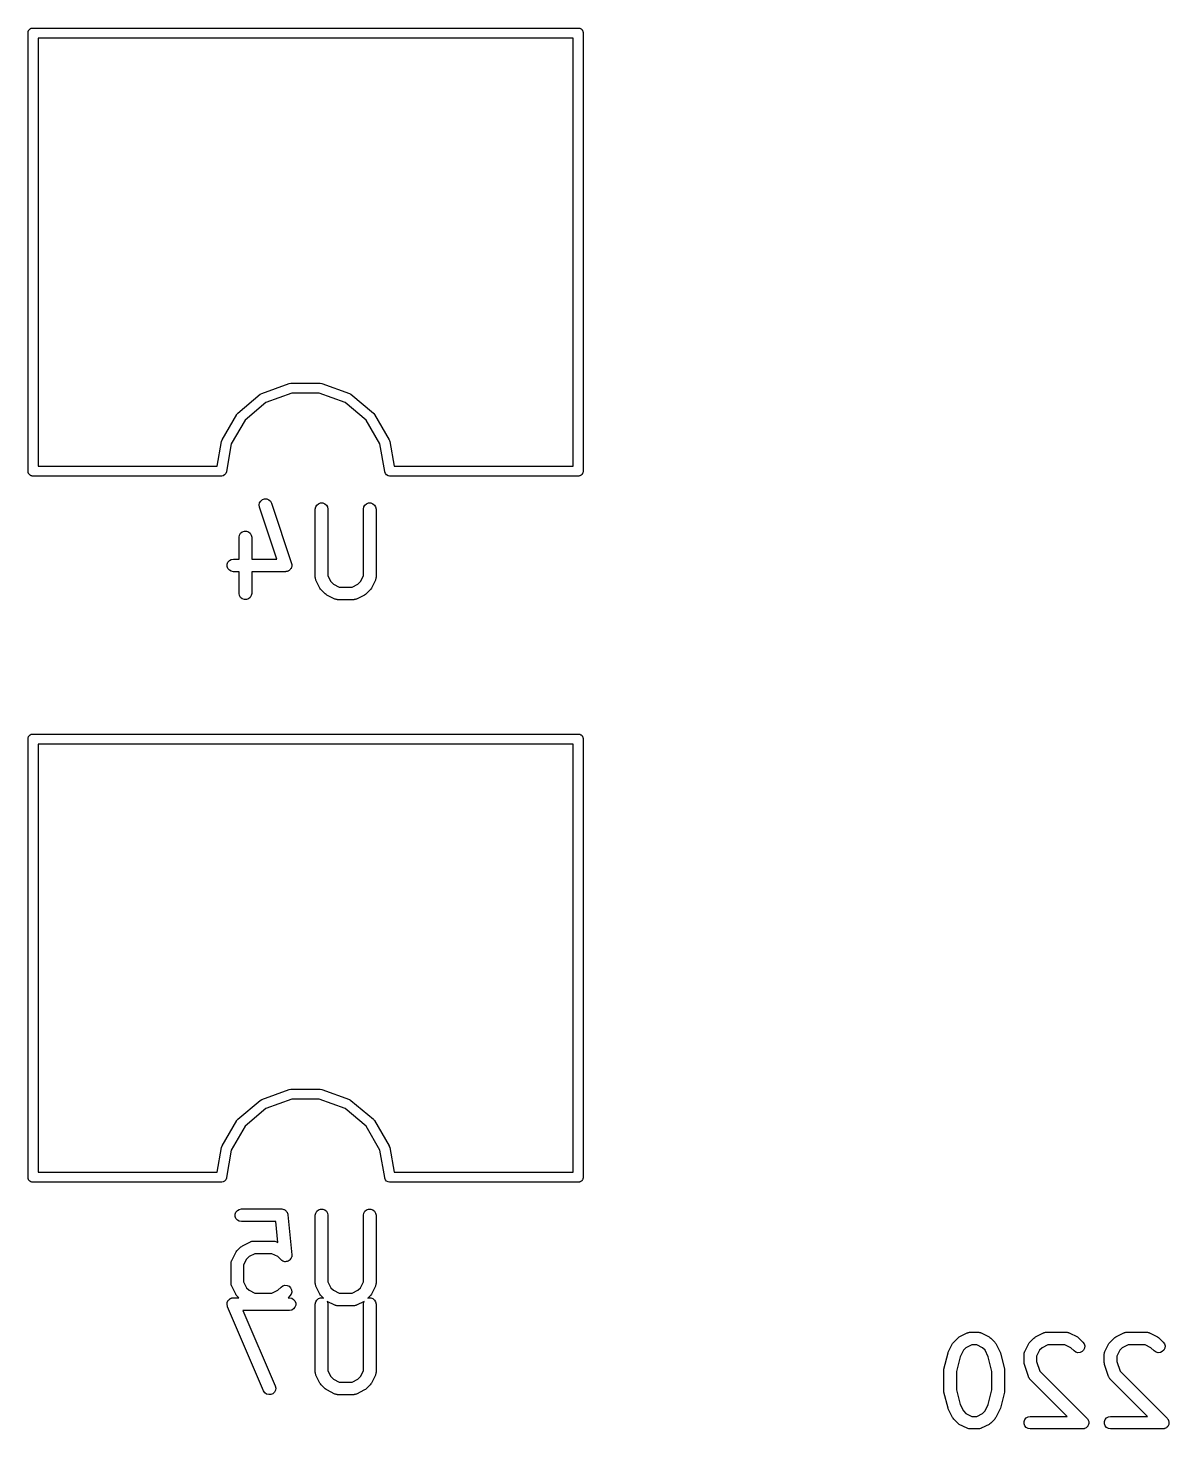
# Model space of a CAD drawing. Extents: x 84 to 155, y -171 to -35.
# Drawn here: x 117.1 to 130.65, y -117.2 to -100.57 of the extents above; entities that cross this region are included whole.
import ezdxf

# ---------------------------------------------------------------- set-up
doc = ezdxf.new("R2010")
doc.units = 0
doc.header["$MEASUREMENT"] = 0
doc.layers.add('BLACK', color=7, linetype='CONTINUOUS')

msp = doc.modelspace()

# ---------------------------------------------------------------- linework, layer by layer
at = {"layer": 'BLACK', "linetype": 'CONTINUOUS'}
for p, q in [((117.101, -100.616), (117.103, -100.611)), ((117.101, -100.621), (117.101, -100.616)), ((117.103, -100.611), (117.104, -100.606)), ((117.104, -100.606), (117.106, -100.601)), ((117.106, -100.601), (117.108, -100.596)), ((117.108, -100.596), (117.112, -100.592)), ((117.112, -100.592), (117.114, -100.587)), ((117.114, -100.587), (117.118, -100.584)), ((117.118, -100.584), (117.122, -100.58)), ((117.122, -100.58), (117.126, -100.577)), ((117.126, -100.577), (117.131, -100.574)), ((117.131, -100.574), (117.136, -100.572)), ((117.136, -100.572), (117.14, -100.569)), ((117.14, -100.569), (117.145, -100.568)), ((117.145, -100.568), (117.15, -100.567)), ((117.15, -100.567), (117.156, -100.567)), ((117.156, -100.567), (117.156, -100.567)), ((117.156, -100.567), (123.636, -100.567)), ((123.636, -100.567), (123.636, -100.567)), ((123.636, -100.567), (123.642, -100.567)), ((123.642, -100.567), (123.647, -100.568)), ((123.647, -100.568), (123.652, -100.569)), ((123.652, -100.569), (123.656, -100.572)), ((123.656, -100.572), (123.661, -100.574)), ((123.661, -100.574), (123.666, -100.577)), ((123.666, -100.577), (123.67, -100.58)), ((123.67, -100.58), (123.674, -100.584)), ((123.674, -100.584), (123.678, -100.587)), ((123.678, -100.587), (123.68, -100.592)), ((123.68, -100.592), (123.684, -100.596)), ((123.684, -100.596), (123.686, -100.601)), ((123.686, -100.601), (123.688, -100.606)), ((123.688, -100.606), (123.689, -100.611)), ((123.689, -100.611), (123.691, -100.616)), ((123.691, -100.616), (123.691, -100.621)), ((117.101, -105.832), (117.101, -100.621)), ((123.571, -100.687), (117.221, -100.687)), ((117.221, -100.687), (117.221, -105.767)), ((123.571, -105.767), (123.571, -100.687)), ((123.691, -100.621), (123.691, -100.621)), ((123.691, -100.621), (123.691, -105.832)), ((119.591, -105.138), (119.857, -104.915)), ((119.857, -104.915), (119.875, -104.904)), ((119.875, -104.904), (120.202, -104.785)), ((120.233, -104.902), (119.926, -105.013)), ((120.202, -104.785), (120.222, -104.782)), ((120.222, -104.782), (120.57, -104.782)), ((120.559, -104.902), (120.233, -104.902)), ((120.866, -105.013), (120.559, -104.902)), ((120.57, -104.782), (120.59, -104.785)), ((120.59, -104.785), (120.917, -104.904)), ((120.917, -104.904), (120.917, -104.904)), ((120.917, -104.904), (120.925, -104.909)), ((120.925, -104.909), (120.935, -104.915)), ((120.935, -104.915), (120.935, -104.915)), ((120.935, -104.915), (121.201, -105.138)), ((119.926, -105.013), (119.677, -105.223)), ((121.115, -105.223), (120.866, -105.013)), ((119.404, -105.455), (119.578, -105.154)), ((119.677, -105.223), (119.514, -105.505)), ((119.578, -105.154), (119.584, -105.147)), ((119.578, -105.154), (119.578, -105.154)), ((119.584, -105.147), (119.591, -105.138)), ((119.591, -105.138), (119.591, -105.138)), ((121.278, -105.505), (121.115, -105.223)), ((121.201, -105.138), (121.201, -105.138)), ((121.201, -105.138), (121.207, -105.145)), ((121.207, -105.145), (121.214, -105.154)), ((121.214, -105.154), (121.214, -105.154)), ((121.214, -105.154), (121.388, -105.455)), ((119.346, -105.767), (119.397, -105.474)), ((119.397, -105.474), (119.404, -105.455)), ((119.404, -105.455), (119.404, -105.455)), ((119.514, -105.505), (119.456, -105.832)), ((121.336, -105.832), (121.278, -105.505)), ((121.388, -105.455), (121.388, -105.455)), ((121.388, -105.455), (121.391, -105.463)), ((121.391, -105.463), (121.395, -105.474)), ((121.395, -105.474), (121.395, -105.474)), ((121.395, -105.474), (121.446, -105.767)), ((117.221, -105.767), (119.346, -105.767)), ((121.446, -105.767), (123.571, -105.767)), ((117.101, -105.837), (117.101, -105.832)), ((117.101, -105.832), (117.101, -105.832)), ((117.103, -105.842), (117.101, -105.837)), ((117.104, -105.847), (117.103, -105.842)), ((117.106, -105.852), (117.104, -105.847)), ((117.108, -105.857), (117.106, -105.852)), ((117.112, -105.861), (117.108, -105.857)), ((117.114, -105.866), (117.112, -105.861)), ((117.118, -105.869), (117.114, -105.866)), ((117.122, -105.873), (117.118, -105.869)), ((117.126, -105.876), (117.122, -105.873)), ((117.131, -105.879), (117.126, -105.876)), ((117.136, -105.881), (117.131, -105.879)), ((117.14, -105.884), (117.136, -105.881)), ((117.145, -105.885), (117.14, -105.884)), ((117.15, -105.887), (117.145, -105.885)), ((117.156, -105.887), (117.15, -105.887)), ((119.401, -105.887), (117.156, -105.887)), ((117.156, -105.887), (117.156, -105.887)), ((119.417, -105.884), (119.401, -105.887)), ((119.435, -105.873), (119.417, -105.884)), ((119.449, -105.857), (119.435, -105.873)), ((119.456, -105.837), (119.449, -105.857)), ((119.456, -105.832), (119.456, -105.837)), ((121.336, -105.837), (121.336, -105.832)), ((121.343, -105.857), (121.336, -105.837)), ((121.357, -105.873), (121.343, -105.857)), ((121.375, -105.884), (121.357, -105.873)), ((121.391, -105.887), (121.375, -105.884)), ((123.636, -105.887), (121.391, -105.887)), ((123.642, -105.887), (123.636, -105.887)), ((123.636, -105.887), (123.636, -105.887)), ((123.647, -105.885), (123.642, -105.887)), ((123.652, -105.884), (123.647, -105.885)), ((123.656, -105.881), (123.652, -105.884)), ((123.661, -105.879), (123.656, -105.881)), ((123.666, -105.876), (123.661, -105.879)), ((123.67, -105.873), (123.666, -105.876)), ((123.674, -105.869), (123.67, -105.873)), ((123.678, -105.866), (123.674, -105.869)), ((123.68, -105.861), (123.678, -105.866)), ((123.684, -105.857), (123.68, -105.861)), ((123.686, -105.852), (123.684, -105.857)), ((123.688, -105.847), (123.686, -105.852)), ((123.689, -105.842), (123.688, -105.847)), ((123.691, -105.837), (123.689, -105.842)), ((123.691, -105.832), (123.691, -105.832)), ((123.691, -105.832), (123.691, -105.837)), ((119.845, -106.229), (119.85, -106.204)), ((119.849, -106.255), (119.845, -106.229)), ((120.054, -106.871), (119.849, -106.255)), ((119.85, -106.204), (119.864, -106.182)), ((119.864, -106.182), (119.884, -106.165)), ((119.884, -106.165), (119.909, -106.157)), ((119.909, -106.157), (119.935, -106.158)), ((119.935, -106.158), (119.959, -106.167)), ((119.959, -106.167), (119.979, -106.185)), ((119.979, -106.185), (119.991, -106.208)), ((119.991, -106.208), (120.229, -106.922)), ((120.511, -106.279), (120.516, -106.253)), ((120.516, -106.253), (120.529, -106.231)), ((120.529, -106.231), (120.549, -106.214)), ((120.549, -106.214), (120.573, -106.205)), ((120.573, -106.205), (120.599, -106.205)), ((120.599, -106.205), (120.624, -106.214)), ((120.624, -106.214), (120.644, -106.231)), ((120.644, -106.231), (120.657, -106.253)), ((120.657, -106.253), (120.661, -106.279)), ((121.083, -106.279), (121.087, -106.253)), ((121.087, -106.253), (121.1, -106.231)), ((121.1, -106.231), (121.12, -106.214)), ((121.12, -106.214), (121.145, -106.205)), ((121.145, -106.205), (121.171, -106.205)), ((121.171, -106.205), (121.195, -106.214)), ((121.195, -106.214), (121.215, -106.231)), ((121.215, -106.231), (121.228, -106.253)), ((121.228, -106.253), (121.233, -106.279)), ((120.511, -107.089), (120.511, -106.279)), ((120.661, -106.279), (120.661, -107.071)), ((121.083, -107.071), (121.083, -106.279)), ((121.233, -106.279), (121.233, -107.089)), ((119.607, -106.612), (119.611, -106.587)), ((119.611, -106.587), (119.624, -106.564)), ((119.624, -106.564), (119.644, -106.547)), ((119.644, -106.547), (119.669, -106.538)), ((119.669, -106.538), (119.695, -106.538)), ((119.695, -106.538), (119.719, -106.547)), ((119.719, -106.547), (119.739, -106.564)), ((119.739, -106.564), (119.752, -106.587)), ((119.752, -106.587), (119.757, -106.612)), ((119.607, -106.871), (119.607, -106.612)), ((119.757, -106.612), (119.757, -106.871)), ((119.465, -106.933), (119.474, -106.908)), ((119.465, -106.959), (119.465, -106.933)), ((119.474, -106.908), (119.491, -106.888)), ((119.491, -106.888), (119.513, -106.875)), ((119.513, -106.875), (119.539, -106.871)), ((119.539, -106.871), (119.607, -106.871)), ((119.757, -106.871), (120.054, -106.871)), ((120.229, -106.922), (120.23, -106.927)), ((120.23, -106.927), (120.232, -106.933)), ((120.232, -106.933), (120.232, -106.94)), ((119.474, -106.983), (119.465, -106.959)), ((119.491, -107.003), (119.474, -106.983)), ((119.513, -107.016), (119.491, -107.003)), ((119.539, -107.021), (119.513, -107.016)), ((119.607, -107.021), (119.539, -107.021)), ((119.607, -107.279), (119.607, -107.021)), ((120.158, -107.021), (119.757, -107.021)), ((119.757, -107.021), (119.757, -107.279)), ((120.163, -107.02), (120.158, -107.021)), ((120.169, -107.02), (120.163, -107.02)), ((120.176, -107.017), (120.169, -107.02)), ((120.184, -107.016), (120.176, -107.017)), ((120.188, -107.013), (120.184, -107.016)), ((120.194, -107.012), (120.188, -107.013)), ((120.2, -107.007), (120.194, -107.012)), ((120.206, -107.003), (120.2, -107.007)), ((120.21, -106.999), (120.206, -107.003)), ((120.214, -106.995), (120.21, -106.999)), ((120.218, -106.989), (120.214, -106.995)), ((120.223, -106.983), (120.218, -106.989)), ((120.225, -106.978), (120.223, -106.983)), ((120.228, -106.973), (120.225, -106.978)), ((120.229, -106.966), (120.228, -106.973)), ((120.232, -106.959), (120.229, -106.966)), ((120.232, -106.94), (120.233, -106.948)), ((120.233, -106.948), (120.232, -106.953)), ((120.232, -106.953), (120.232, -106.959)), ((120.512, -107.093), (120.511, -107.089)), ((120.512, -107.097), (120.512, -107.093)), ((120.514, -107.106), (120.512, -107.097)), ((120.661, -107.071), (120.696, -107.139)), ((121.049, -107.139), (121.083, -107.071)), ((121.232, -107.097), (121.23, -107.106)), ((121.233, -107.089), (121.232, -107.093)), ((121.232, -107.093), (121.232, -107.097)), ((120.516, -107.114), (120.514, -107.106)), ((120.518, -107.118), (120.516, -107.114)), ((120.519, -107.122), (120.518, -107.118)), ((120.567, -107.217), (120.519, -107.122)), ((120.574, -107.227), (120.567, -107.217)), ((120.581, -107.237), (120.574, -107.227)), ((120.629, -107.284), (120.581, -107.237)), ((120.696, -107.139), (120.726, -107.17)), ((120.726, -107.17), (120.795, -107.204)), ((120.795, -107.204), (120.95, -107.204)), ((120.95, -107.204), (121.018, -107.17)), ((121.018, -107.17), (121.049, -107.139)), ((121.163, -107.237), (121.116, -107.284)), ((121.17, -107.227), (121.163, -107.237)), ((121.177, -107.217), (121.17, -107.227)), ((121.225, -107.122), (121.177, -107.217)), ((121.226, -107.118), (121.225, -107.122)), ((121.228, -107.114), (121.226, -107.118)), ((121.23, -107.106), (121.228, -107.114)), ((119.611, -107.305), (119.607, -107.279)), ((119.624, -107.327), (119.611, -107.305)), ((119.644, -107.344), (119.624, -107.327)), ((119.669, -107.353), (119.644, -107.344)), ((119.695, -107.353), (119.669, -107.353)), ((119.719, -107.344), (119.695, -107.353)), ((119.739, -107.327), (119.719, -107.344)), ((119.752, -107.305), (119.739, -107.327)), ((119.757, -107.279), (119.752, -107.305)), ((120.639, -107.291), (120.629, -107.284)), ((120.648, -107.298), (120.639, -107.291)), ((120.743, -107.346), (120.648, -107.298)), ((120.748, -107.347), (120.743, -107.346)), ((120.751, -107.349), (120.748, -107.347)), ((120.76, -107.351), (120.751, -107.349)), ((120.768, -107.353), (120.76, -107.351)), ((120.773, -107.353), (120.768, -107.353)), ((120.777, -107.354), (120.773, -107.353)), ((120.967, -107.354), (120.777, -107.354)), ((120.972, -107.353), (120.967, -107.354)), ((120.976, -107.353), (120.972, -107.353)), ((120.984, -107.351), (120.976, -107.353)), ((120.993, -107.349), (120.984, -107.351)), ((120.997, -107.347), (120.993, -107.349)), ((121.001, -107.346), (120.997, -107.347)), ((121.096, -107.298), (121.001, -107.346)), ((121.106, -107.291), (121.096, -107.298)), ((121.116, -107.284), (121.106, -107.291)), ((117.101, -108.998), (117.103, -108.993)), ((117.101, -109.003), (117.101, -108.998)), ((117.101, -114.214), (117.101, -109.003)), ((117.103, -108.993), (117.104, -108.988)), ((117.104, -108.988), (117.106, -108.983)), ((117.106, -108.983), (117.108, -108.978)), ((117.108, -108.978), (117.112, -108.974)), ((117.112, -108.974), (117.114, -108.969)), ((117.114, -108.969), (117.118, -108.966)), ((117.118, -108.966), (117.122, -108.962)), ((117.122, -108.962), (117.126, -108.959)), ((117.126, -108.959), (117.131, -108.956)), ((117.131, -108.956), (117.136, -108.954)), ((117.136, -108.954), (117.14, -108.951)), ((117.14, -108.951), (117.145, -108.95)), ((117.145, -108.95), (117.15, -108.949)), ((117.15, -108.949), (117.156, -108.949)), ((117.156, -108.949), (117.156, -108.949)), ((117.156, -108.949), (123.636, -108.949)), ((123.571, -109.069), (117.221, -109.069)), ((117.221, -109.069), (117.221, -114.149)), ((123.571, -114.149), (123.571, -109.069)), ((123.636, -108.949), (123.636, -108.949)), ((123.636, -108.949), (123.642, -108.949)), ((123.642, -108.949), (123.647, -108.95)), ((123.647, -108.95), (123.652, -108.951)), ((123.652, -108.951), (123.656, -108.954)), ((123.656, -108.954), (123.661, -108.956)), ((123.661, -108.956), (123.666, -108.959)), ((123.666, -108.959), (123.67, -108.962)), ((123.67, -108.962), (123.674, -108.966)), ((123.674, -108.966), (123.678, -108.969)), ((123.678, -108.969), (123.68, -108.974)), ((123.68, -108.974), (123.684, -108.978)), ((123.684, -108.978), (123.686, -108.983)), ((123.686, -108.983), (123.688, -108.988)), ((123.688, -108.988), (123.689, -108.993)), ((123.689, -108.993), (123.691, -108.998)), ((123.691, -108.998), (123.691, -109.003)), ((123.691, -109.003), (123.691, -109.003)), ((123.691, -109.003), (123.691, -114.214)), ((119.875, -113.286), (120.202, -113.167)), ((120.202, -113.167), (120.222, -113.164)), ((120.222, -113.164), (120.57, -113.164)), ((120.57, -113.164), (120.59, -113.167)), ((120.59, -113.167), (120.917, -113.286)), ((119.591, -113.52), (119.857, -113.297)), ((119.926, -113.395), (119.677, -113.605)), ((119.857, -113.297), (119.875, -113.286)), ((120.233, -113.284), (119.926, -113.395)), ((120.559, -113.284), (120.233, -113.284)), ((120.866, -113.395), (120.559, -113.284)), ((121.115, -113.605), (120.866, -113.395)), ((120.917, -113.286), (120.917, -113.286)), ((120.917, -113.286), (120.928, -113.293)), ((120.928, -113.293), (120.935, -113.297)), ((120.935, -113.297), (120.935, -113.297)), ((120.935, -113.297), (121.201, -113.52)), ((119.404, -113.837), (119.578, -113.536)), ((119.578, -113.536), (119.584, -113.529)), ((119.578, -113.536), (119.578, -113.536)), ((119.584, -113.529), (119.591, -113.52)), ((119.591, -113.52), (119.591, -113.52)), ((121.201, -113.52), (121.201, -113.52)), ((121.201, -113.52), (121.207, -113.527)), ((121.207, -113.527), (121.214, -113.536)), ((121.214, -113.536), (121.214, -113.536)), ((121.214, -113.536), (121.388, -113.837)), ((119.677, -113.605), (119.514, -113.887)), ((121.278, -113.887), (121.115, -113.605)), ((119.346, -114.149), (119.397, -113.856)), ((119.397, -113.856), (119.404, -113.837)), ((119.404, -113.837), (119.404, -113.837)), ((119.514, -113.887), (119.456, -114.214)), ((121.336, -114.214), (121.278, -113.887)), ((121.388, -113.837), (121.388, -113.837)), ((121.388, -113.837), (121.39, -113.843)), ((121.39, -113.843), (121.395, -113.856)), ((121.395, -113.856), (121.395, -113.856)), ((121.395, -113.856), (121.446, -114.149)), ((117.101, -114.219), (117.101, -114.214)), ((117.101, -114.214), (117.101, -114.214)), ((117.103, -114.224), (117.101, -114.219)), ((117.104, -114.229), (117.103, -114.224)), ((117.106, -114.234), (117.104, -114.229)), ((117.108, -114.239), (117.106, -114.234)), ((117.112, -114.243), (117.108, -114.239)), ((117.114, -114.248), (117.112, -114.243)), ((117.118, -114.251), (117.114, -114.248)), ((117.122, -114.255), (117.118, -114.251)), ((117.221, -114.149), (119.346, -114.149)), ((119.449, -114.239), (119.435, -114.255)), ((119.456, -114.219), (119.449, -114.239)), ((119.456, -114.214), (119.456, -114.219)), ((121.336, -114.219), (121.336, -114.214)), ((121.343, -114.239), (121.336, -114.219)), ((121.357, -114.255), (121.343, -114.239)), ((121.446, -114.149), (123.571, -114.149)), ((123.674, -114.251), (123.67, -114.255)), ((123.678, -114.248), (123.674, -114.251)), ((123.68, -114.243), (123.678, -114.248)), ((123.684, -114.239), (123.68, -114.243)), ((123.686, -114.234), (123.684, -114.239)), ((123.688, -114.229), (123.686, -114.234)), ((123.689, -114.224), (123.688, -114.229)), ((123.691, -114.219), (123.689, -114.224)), ((123.691, -114.214), (123.691, -114.214)), ((123.691, -114.214), (123.691, -114.219)), ((117.126, -114.258), (117.122, -114.255)), ((117.131, -114.261), (117.126, -114.258)), ((117.136, -114.263), (117.131, -114.261)), ((117.14, -114.266), (117.136, -114.263)), ((117.145, -114.267), (117.14, -114.266)), ((117.15, -114.269), (117.145, -114.267)), ((117.156, -114.269), (117.15, -114.269)), ((119.401, -114.269), (117.156, -114.269)), ((117.156, -114.269), (117.156, -114.269)), ((119.417, -114.266), (119.401, -114.269)), ((119.435, -114.255), (119.417, -114.266)), ((121.375, -114.266), (121.357, -114.255)), ((121.391, -114.269), (121.375, -114.266)), ((123.636, -114.269), (121.391, -114.269)), ((123.642, -114.269), (123.636, -114.269)), ((123.636, -114.269), (123.636, -114.269)), ((123.647, -114.267), (123.642, -114.269)), ((123.652, -114.266), (123.647, -114.267)), ((123.656, -114.263), (123.652, -114.266)), ((123.661, -114.261), (123.656, -114.263)), ((123.666, -114.258), (123.661, -114.261)), ((123.67, -114.255), (123.666, -114.258)), ((119.608, -114.591), (119.634, -114.586)), ((119.634, -114.586), (120.11, -114.586)), ((120.11, -114.586), (120.113, -114.586)), ((120.113, -114.586), (120.116, -114.586)), ((120.116, -114.586), (120.126, -114.589)), ((120.549, -114.596), (120.573, -114.587)), ((120.573, -114.587), (120.599, -114.587)), ((120.599, -114.587), (120.624, -114.596)), ((121.12, -114.596), (121.145, -114.587)), ((121.145, -114.587), (121.171, -114.587)), ((121.171, -114.587), (121.195, -114.596)), ((119.56, -114.648), (119.569, -114.623)), ((119.56, -114.674), (119.56, -114.648)), ((119.569, -114.698), (119.56, -114.674)), ((119.569, -114.623), (119.586, -114.604)), ((119.586, -114.718), (119.569, -114.698)), ((119.586, -114.604), (119.608, -114.591)), ((119.608, -114.731), (119.586, -114.718)), ((119.634, -114.736), (119.608, -114.731)), ((120.042, -114.736), (119.634, -114.736)), ((120.067, -114.984), (120.042, -114.736)), ((120.126, -114.589), (120.136, -114.591)), ((120.136, -114.591), (120.138, -114.592)), ((120.138, -114.592), (120.141, -114.593)), ((120.141, -114.593), (120.15, -114.598)), ((120.15, -114.598), (120.158, -114.604)), ((120.158, -114.604), (120.16, -114.606)), ((120.16, -114.606), (120.163, -114.607)), ((120.163, -114.607), (120.169, -114.616)), ((120.169, -114.616), (120.175, -114.623)), ((120.175, -114.623), (120.176, -114.626)), ((120.176, -114.626), (120.178, -114.628)), ((120.178, -114.628), (120.181, -114.638)), ((120.181, -114.638), (120.184, -114.648)), ((120.184, -114.648), (120.184, -114.651)), ((120.184, -114.651), (120.185, -114.654)), ((120.185, -114.654), (120.233, -115.13)), ((120.511, -114.661), (120.516, -114.635)), ((120.511, -115.471), (120.511, -114.661)), ((120.516, -114.635), (120.529, -114.613)), ((120.529, -114.613), (120.549, -114.596)), ((120.624, -114.596), (120.644, -114.613)), ((120.644, -114.613), (120.657, -114.635)), ((120.657, -114.635), (120.661, -114.661)), ((120.661, -114.661), (120.661, -115.453)), ((121.083, -114.661), (121.087, -114.635)), ((121.083, -115.453), (121.083, -114.661)), ((121.087, -114.635), (121.1, -114.613)), ((121.1, -114.613), (121.12, -114.596)), ((121.195, -114.596), (121.215, -114.613)), ((121.215, -114.613), (121.228, -114.635)), ((121.228, -114.635), (121.233, -114.661)), ((121.233, -114.661), (121.233, -115.471)), ((119.574, -115.094), (119.581, -115.084)), ((119.581, -115.084), (119.629, -115.037)), ((119.629, -115.037), (119.639, -115.03)), ((119.639, -115.03), (119.648, -115.022)), ((119.648, -115.022), (119.743, -114.975)), ((119.743, -114.975), (119.748, -114.974)), ((119.748, -114.974), (119.751, -114.971)), ((119.751, -114.971), (119.76, -114.97)), ((119.76, -114.97), (119.768, -114.967)), ((119.768, -114.967), (119.773, -114.968)), ((119.773, -114.968), (119.777, -114.967)), ((119.777, -114.967), (120.015, -114.967)), ((120.015, -114.967), (120.019, -114.968)), ((120.019, -114.968), (120.024, -114.967)), ((120.024, -114.967), (120.032, -114.97)), ((120.032, -114.97), (120.041, -114.971)), ((120.041, -114.971), (120.044, -114.974)), ((120.044, -114.974), (120.049, -114.975)), ((120.049, -114.975), (120.067, -114.984)), ((119.511, -115.232), (119.512, -115.228)), ((119.511, -115.471), (119.511, -115.232)), ((119.512, -115.224), (119.514, -115.215)), ((119.512, -115.228), (119.512, -115.224)), ((119.514, -115.215), (119.516, -115.207)), ((119.516, -115.207), (119.518, -115.203)), ((119.518, -115.203), (119.519, -115.199)), ((119.519, -115.199), (119.567, -115.104)), ((119.567, -115.104), (119.574, -115.094)), ((119.696, -115.182), (119.661, -115.25)), ((119.661, -115.25), (119.661, -115.453)), ((119.726, -115.151), (119.696, -115.182)), ((119.795, -115.117), (119.726, -115.151)), ((119.997, -115.117), (119.795, -115.117)), ((120.066, -115.151), (119.997, -115.117)), ((120.105, -115.19), (120.066, -115.151)), ((120.106, -115.191), (120.105, -115.19)), ((120.105, -115.19), (120.105, -115.19)), ((120.116, -115.198), (120.106, -115.191)), ((120.126, -115.205), (120.116, -115.198)), ((120.127, -115.205), (120.126, -115.205)), ((120.127, -115.206), (120.127, -115.205)), ((120.139, -115.209), (120.127, -115.206)), ((120.151, -115.212), (120.139, -115.209)), ((120.152, -115.212), (120.151, -115.212)), ((120.165, -115.211), (120.152, -115.212)), ((120.152, -115.212), (120.152, -115.212)), ((120.177, -115.21), (120.165, -115.211)), ((120.178, -115.209), (120.177, -115.21)), ((120.19, -115.204), (120.178, -115.209)), ((120.178, -115.209), (120.178, -115.209)), ((120.201, -115.199), (120.19, -115.204)), ((120.202, -115.198), (120.201, -115.198)), ((120.201, -115.198), (120.201, -115.199)), ((120.21, -115.189), (120.202, -115.198)), ((120.219, -115.18), (120.21, -115.189)), ((120.22, -115.18), (120.219, -115.18)), ((120.225, -115.168), (120.22, -115.179)), ((120.22, -115.179), (120.22, -115.18)), ((120.23, -115.157), (120.225, -115.168)), ((120.231, -115.156), (120.23, -115.156)), ((120.23, -115.156), (120.23, -115.157)), ((120.232, -115.143), (120.231, -115.156)), ((120.233, -115.13), (120.232, -115.13)), ((120.232, -115.13), (120.233, -115.131)), ((120.233, -115.131), (120.232, -115.143)), ((119.512, -115.475), (119.511, -115.471)), ((119.512, -115.479), (119.512, -115.475)), ((119.514, -115.488), (119.512, -115.479)), ((119.516, -115.496), (119.514, -115.488)), ((119.518, -115.5), (119.516, -115.496)), ((119.519, -115.504), (119.518, -115.5)), ((119.567, -115.599), (119.519, -115.504)), ((119.661, -115.453), (119.696, -115.521)), ((119.696, -115.521), (119.726, -115.552)), ((119.726, -115.552), (119.795, -115.586)), ((119.997, -115.586), (120.066, -115.552)), ((120.066, -115.552), (120.105, -115.513)), ((120.105, -115.513), (120.126, -115.498)), ((120.126, -115.498), (120.151, -115.491)), ((120.151, -115.491), (120.177, -115.493)), ((120.177, -115.493), (120.201, -115.504)), ((120.201, -115.504), (120.219, -115.523)), ((120.219, -115.523), (120.23, -115.546)), ((120.233, -115.572), (120.226, -115.597)), ((120.23, -115.546), (120.233, -115.572)), ((120.512, -115.475), (120.511, -115.471)), ((120.512, -115.479), (120.512, -115.475)), ((120.514, -115.488), (120.512, -115.479)), ((120.516, -115.496), (120.514, -115.488)), ((120.518, -115.5), (120.516, -115.496)), ((120.519, -115.504), (120.518, -115.5)), ((120.567, -115.599), (120.519, -115.504)), ((120.661, -115.453), (120.696, -115.521)), ((120.696, -115.521), (120.726, -115.552)), ((120.726, -115.552), (120.795, -115.586)), ((120.95, -115.586), (121.018, -115.552)), ((121.018, -115.552), (121.049, -115.521)), ((121.049, -115.521), (121.083, -115.453)), ((121.225, -115.504), (121.177, -115.599)), ((121.226, -115.5), (121.225, -115.504)), ((121.228, -115.496), (121.226, -115.5)), ((121.23, -115.488), (121.228, -115.496)), ((121.232, -115.479), (121.23, -115.488)), ((121.233, -115.471), (121.232, -115.475)), ((121.232, -115.475), (121.232, -115.479)), ((119.464, -115.72), (119.465, -115.712)), ((119.465, -115.725), (119.464, -115.72)), ((119.465, -115.703), (119.467, -115.699)), ((119.465, -115.712), (119.465, -115.703)), ((119.465, -115.729), (119.465, -115.725)), ((119.468, -115.737), (119.465, -115.729)), ((119.467, -115.694), (119.471, -115.687)), ((119.467, -115.699), (119.467, -115.694)), ((119.47, -115.746), (119.468, -115.737)), ((119.898, -116.746), (119.47, -115.746)), ((119.471, -115.687), (119.474, -115.678)), ((119.474, -115.678), (119.477, -115.675)), ((119.477, -115.675), (119.479, -115.671)), ((119.479, -115.671), (119.485, -115.665)), ((119.485, -115.665), (119.491, -115.659)), ((119.491, -115.659), (119.495, -115.656)), ((119.495, -115.656), (119.498, -115.653)), ((119.498, -115.653), (119.506, -115.65)), ((119.506, -115.65), (119.513, -115.646)), ((119.513, -115.646), (119.518, -115.645)), ((119.518, -115.645), (119.522, -115.643)), ((119.522, -115.643), (119.53, -115.642)), ((119.53, -115.642), (119.539, -115.641)), ((119.539, -115.641), (119.603, -115.641)), ((119.574, -115.609), (119.567, -115.599)), ((119.581, -115.619), (119.574, -115.609)), ((119.603, -115.641), (119.581, -115.619)), ((119.795, -115.586), (119.997, -115.586)), ((120.211, -115.619), (120.189, -115.641)), ((120.189, -115.641), (120.206, -115.641)), ((120.206, -115.641), (120.231, -115.646)), ((120.226, -115.597), (120.211, -115.619)), ((120.231, -115.646), (120.254, -115.659)), ((120.254, -115.659), (120.27, -115.678)), ((120.27, -115.678), (120.279, -115.703)), ((120.279, -115.729), (120.27, -115.753)), ((120.279, -115.703), (120.279, -115.729)), ((120.511, -115.716), (120.516, -115.69)), ((120.511, -116.526), (120.511, -115.716)), ((120.516, -115.69), (120.529, -115.668)), ((120.529, -115.668), (120.549, -115.651)), ((120.549, -115.651), (120.573, -115.642)), ((120.574, -115.609), (120.567, -115.599)), ((120.573, -115.642), (120.599, -115.642)), ((120.581, -115.619), (120.574, -115.609)), ((120.607, -115.645), (120.581, -115.619)), ((120.599, -115.642), (120.607, -115.645)), ((120.743, -115.728), (120.652, -115.683)), ((120.652, -115.683), (120.657, -115.69)), ((120.657, -115.69), (120.661, -115.716)), ((120.661, -115.716), (120.661, -116.508)), ((120.748, -115.729), (120.743, -115.728)), ((120.751, -115.731), (120.748, -115.729)), ((120.76, -115.733), (120.751, -115.731)), ((120.768, -115.735), (120.76, -115.733)), ((120.773, -115.735), (120.768, -115.735)), ((120.777, -115.736), (120.773, -115.735)), ((120.967, -115.736), (120.777, -115.736)), ((120.795, -115.586), (120.95, -115.586)), ((120.972, -115.735), (120.967, -115.736)), ((120.976, -115.735), (120.972, -115.735)), ((120.984, -115.733), (120.976, -115.735)), ((120.993, -115.731), (120.984, -115.733)), ((120.997, -115.729), (120.993, -115.731)), ((121.001, -115.728), (120.997, -115.729)), ((121.092, -115.683), (121.001, -115.728)), ((121.083, -115.716), (121.087, -115.69)), ((121.083, -116.508), (121.083, -115.716)), ((121.087, -115.69), (121.092, -115.683)), ((121.163, -115.619), (121.137, -115.645)), ((121.137, -115.645), (121.145, -115.642)), ((121.145, -115.642), (121.171, -115.642)), ((121.17, -115.609), (121.163, -115.619)), ((121.177, -115.599), (121.17, -115.609)), ((121.171, -115.642), (121.195, -115.651)), ((121.195, -115.651), (121.215, -115.668)), ((121.215, -115.668), (121.228, -115.69)), ((121.228, -115.69), (121.233, -115.716)), ((121.233, -115.716), (121.233, -116.526)), ((120.206, -115.791), (119.653, -115.791)), ((119.653, -115.791), (120.036, -116.686)), ((120.231, -115.786), (120.206, -115.791)), ((120.254, -115.773), (120.231, -115.786)), ((120.27, -115.753), (120.254, -115.773)), ((128.157, -116.104), (128.252, -116.056)), ((128.252, -116.056), (128.257, -116.055)), ((128.257, -116.055), (128.26, -116.053)), ((128.26, -116.053), (128.269, -116.051)), ((128.269, -116.051), (128.277, -116.049)), ((128.277, -116.049), (128.282, -116.049)), ((128.282, -116.049), (128.286, -116.048)), ((128.286, -116.048), (128.381, -116.048)), ((128.381, -116.048), (128.385, -116.049)), ((128.385, -116.049), (128.39, -116.049)), ((128.39, -116.049), (128.398, -116.051)), ((128.398, -116.051), (128.407, -116.053)), ((128.407, -116.053), (128.411, -116.055)), ((128.411, -116.055), (128.415, -116.056)), ((128.415, -116.056), (128.51, -116.104)), ((129.062, -116.104), (129.157, -116.056)), ((129.157, -116.056), (129.161, -116.055)), ((129.161, -116.055), (129.165, -116.053)), ((129.165, -116.053), (129.174, -116.051)), ((129.174, -116.051), (129.182, -116.049)), ((129.182, -116.049), (129.187, -116.049)), ((129.187, -116.049), (129.191, -116.048)), ((129.191, -116.048), (129.429, -116.048)), ((129.429, -116.048), (129.433, -116.049)), ((129.433, -116.049), (129.437, -116.049)), ((129.437, -116.049), (129.446, -116.051)), ((129.446, -116.051), (129.455, -116.053)), ((129.455, -116.053), (129.458, -116.055)), ((129.458, -116.055), (129.462, -116.056)), ((129.462, -116.056), (129.558, -116.104)), ((130.014, -116.104), (130.11, -116.056)), ((130.11, -116.056), (130.114, -116.055)), ((130.114, -116.055), (130.117, -116.053)), ((130.117, -116.053), (130.126, -116.051)), ((130.126, -116.051), (130.135, -116.049)), ((130.135, -116.049), (130.139, -116.049)), ((130.139, -116.049), (130.143, -116.048)), ((130.143, -116.048), (130.381, -116.048)), ((130.381, -116.048), (130.385, -116.049)), ((130.385, -116.049), (130.39, -116.049)), ((130.39, -116.049), (130.398, -116.051)), ((130.398, -116.051), (130.407, -116.053)), ((130.407, -116.053), (130.411, -116.055)), ((130.411, -116.055), (130.415, -116.056)), ((130.415, -116.056), (130.51, -116.104)), ((128.028, -116.28), (128.076, -116.185)), ((128.076, -116.185), (128.083, -116.175)), ((128.083, -116.175), (128.09, -116.166)), ((128.09, -116.166), (128.138, -116.118)), ((128.138, -116.118), (128.148, -116.111)), ((128.148, -116.111), (128.157, -116.104)), ((128.235, -116.233), (128.205, -116.263)), ((128.304, -116.198), (128.235, -116.233)), ((128.364, -116.198), (128.304, -116.198)), ((128.432, -116.233), (128.364, -116.198)), ((128.462, -116.263), (128.432, -116.233)), ((128.51, -116.104), (128.52, -116.111)), ((128.52, -116.111), (128.53, -116.118)), ((128.53, -116.118), (128.577, -116.166)), ((128.577, -116.166), (128.584, -116.175)), ((128.584, -116.175), (128.591, -116.185)), ((128.591, -116.185), (128.639, -116.28)), ((128.933, -116.28), (128.981, -116.185)), ((128.981, -116.185), (128.988, -116.175)), ((128.988, -116.175), (128.995, -116.166)), ((128.995, -116.166), (129.042, -116.118)), ((129.042, -116.118), (129.052, -116.111)), ((129.052, -116.111), (129.062, -116.104)), ((129.14, -116.233), (129.11, -116.263)), ((129.208, -116.198), (129.14, -116.233)), ((129.411, -116.198), (129.208, -116.198)), ((129.48, -116.233), (129.411, -116.198)), ((129.519, -116.272), (129.48, -116.233)), ((129.558, -116.104), (129.567, -116.111)), ((129.567, -116.111), (129.577, -116.118)), ((129.577, -116.118), (129.625, -116.166)), ((129.625, -116.166), (129.64, -116.187)), ((129.644, -116.238), (129.633, -116.262)), ((129.64, -116.187), (129.646, -116.212)), ((129.646, -116.212), (129.644, -116.238)), ((129.886, -116.28), (129.933, -116.185)), ((129.933, -116.185), (129.94, -116.175)), ((129.94, -116.175), (129.947, -116.166)), ((129.947, -116.166), (129.995, -116.118)), ((129.995, -116.118), (130.005, -116.111)), ((130.005, -116.111), (130.014, -116.104)), ((130.092, -116.233), (130.062, -116.263)), ((130.161, -116.198), (130.092, -116.233)), ((130.364, -116.198), (130.161, -116.198)), ((130.432, -116.233), (130.364, -116.198)), ((130.471, -116.272), (130.432, -116.233)), ((130.51, -116.104), (130.52, -116.111)), ((130.52, -116.111), (130.53, -116.118)), ((130.53, -116.118), (130.577, -116.166)), ((130.577, -116.166), (130.592, -116.187)), ((130.597, -116.238), (130.586, -116.262)), ((130.592, -116.187), (130.599, -116.212)), ((130.599, -116.212), (130.597, -116.238)), ((127.975, -116.486), (128.023, -116.296)), ((128.023, -116.296), (128.026, -116.288)), ((128.026, -116.288), (128.028, -116.28)), ((128.166, -116.34), (128.123, -116.514)), ((128.205, -116.263), (128.166, -116.34)), ((128.501, -116.34), (128.462, -116.263)), ((128.544, -116.514), (128.501, -116.34)), ((128.639, -116.28), (128.641, -116.288)), ((128.641, -116.288), (128.644, -116.296)), ((128.644, -116.296), (128.692, -116.486)), ((128.925, -116.314), (128.926, -116.31)), ((128.925, -116.409), (128.925, -116.314)), ((128.927, -116.421), (128.925, -116.409)), ((128.926, -116.305), (128.928, -116.297)), ((128.926, -116.31), (128.926, -116.305)), ((128.928, -116.297), (128.93, -116.288)), ((128.93, -116.288), (128.932, -116.284)), ((128.932, -116.284), (128.933, -116.28)), ((129.11, -116.263), (129.075, -116.332)), ((129.075, -116.332), (129.075, -116.397)), ((129.075, -116.397), (129.113, -116.511)), ((129.54, -116.287), (129.519, -116.272)), ((129.565, -116.293), (129.54, -116.287)), ((129.591, -116.291), (129.565, -116.293)), ((129.615, -116.28), (129.591, -116.291)), ((129.633, -116.262), (129.615, -116.28)), ((129.878, -116.305), (129.881, -116.297)), ((129.878, -116.31), (129.878, -116.305)), ((129.878, -116.314), (129.878, -116.31)), ((129.878, -116.409), (129.878, -116.314)), ((129.88, -116.421), (129.878, -116.409)), ((129.881, -116.297), (129.882, -116.288)), ((129.882, -116.288), (129.884, -116.284)), ((129.884, -116.284), (129.886, -116.28)), ((130.062, -116.263), (130.028, -116.332)), ((130.028, -116.332), (130.028, -116.397)), ((130.028, -116.397), (130.066, -116.511)), ((130.492, -116.287), (130.471, -116.272)), ((130.518, -116.293), (130.492, -116.287)), ((130.544, -116.291), (130.518, -116.293)), ((130.567, -116.28), (130.544, -116.291)), ((130.586, -116.262), (130.567, -116.28)), ((120.512, -116.53), (120.511, -116.526)), ((120.512, -116.534), (120.512, -116.53)), ((120.514, -116.543), (120.512, -116.534)), ((120.516, -116.551), (120.514, -116.543)), ((120.518, -116.555), (120.516, -116.551)), ((120.519, -116.559), (120.518, -116.555)), ((120.567, -116.654), (120.519, -116.559)), ((120.661, -116.508), (120.696, -116.576)), ((120.696, -116.576), (120.726, -116.607)), ((121.018, -116.607), (121.049, -116.576)), ((121.049, -116.576), (121.083, -116.508)), ((121.225, -116.559), (121.177, -116.654)), ((121.226, -116.555), (121.225, -116.559)), ((121.228, -116.551), (121.226, -116.555)), ((121.23, -116.543), (121.228, -116.551)), ((121.232, -116.534), (121.23, -116.543)), ((121.233, -116.526), (121.232, -116.53)), ((121.232, -116.53), (121.232, -116.534)), ((127.973, -116.504), (127.974, -116.495)), ((127.973, -116.742), (127.973, -116.504)), ((127.974, -116.495), (127.975, -116.486)), ((128.123, -116.514), (128.123, -116.733)), ((128.544, -116.733), (128.544, -116.514)), ((128.692, -116.486), (128.693, -116.495)), ((128.693, -116.495), (128.694, -116.504)), ((128.694, -116.504), (128.694, -116.742)), ((128.929, -116.433), (128.927, -116.421)), ((128.977, -116.576), (128.929, -116.433)), ((128.979, -116.579), (128.977, -116.576)), ((128.98, -116.584), (128.979, -116.579)), ((129.113, -116.511), (129.672, -117.07)), ((129.882, -116.433), (129.88, -116.421)), ((129.929, -116.576), (129.882, -116.433)), ((129.931, -116.579), (129.929, -116.576)), ((129.932, -116.584), (129.931, -116.579)), ((130.066, -116.511), (130.625, -117.07)), ((119.913, -116.767), (119.898, -116.746)), ((120.039, -116.738), (120.027, -116.761)), ((120.036, -116.686), (120.042, -116.712)), ((120.042, -116.712), (120.039, -116.738)), ((120.574, -116.664), (120.567, -116.654)), ((120.581, -116.674), (120.574, -116.664)), ((120.629, -116.721), (120.581, -116.674)), ((120.639, -116.728), (120.629, -116.721)), ((120.648, -116.735), (120.639, -116.728)), ((120.743, -116.783), (120.648, -116.735)), ((120.726, -116.607), (120.795, -116.641)), ((120.795, -116.641), (120.95, -116.641)), ((120.95, -116.641), (121.018, -116.607)), ((121.096, -116.735), (121.001, -116.783)), ((121.106, -116.728), (121.096, -116.735)), ((121.116, -116.721), (121.106, -116.728)), ((121.163, -116.674), (121.116, -116.721)), ((121.17, -116.664), (121.163, -116.674)), ((121.177, -116.654), (121.17, -116.664)), ((127.974, -116.751), (127.973, -116.742)), ((128.123, -116.733), (128.166, -116.907)), ((128.501, -116.907), (128.544, -116.733)), ((128.694, -116.742), (128.693, -116.751)), ((128.985, -116.591), (128.98, -116.584)), ((128.989, -116.599), (128.985, -116.591)), ((128.992, -116.601), (128.989, -116.599)), ((128.995, -116.605), (128.992, -116.601)), ((129.438, -117.048), (128.995, -116.605)), ((129.937, -116.591), (129.932, -116.584)), ((129.942, -116.599), (129.937, -116.591)), ((129.945, -116.601), (129.942, -116.599)), ((129.947, -116.605), (129.945, -116.601)), ((130.391, -117.048), (129.947, -116.605)), ((119.934, -116.783), (119.913, -116.767)), ((119.959, -116.79), (119.934, -116.783)), ((119.985, -116.789), (119.959, -116.79)), ((120.008, -116.779), (119.985, -116.789)), ((120.027, -116.761), (120.008, -116.779)), ((120.748, -116.784), (120.743, -116.783)), ((120.751, -116.786), (120.748, -116.784)), ((120.76, -116.788), (120.751, -116.786)), ((120.768, -116.79), (120.76, -116.788)), ((120.773, -116.79), (120.768, -116.79)), ((120.777, -116.791), (120.773, -116.79)), ((120.967, -116.791), (120.777, -116.791)), ((120.972, -116.79), (120.967, -116.791)), ((120.976, -116.79), (120.972, -116.79)), ((120.984, -116.788), (120.976, -116.79)), ((120.993, -116.786), (120.984, -116.788)), ((120.997, -116.784), (120.993, -116.786)), ((121.001, -116.783), (120.997, -116.784)), ((127.975, -116.761), (127.974, -116.751)), ((128.023, -116.951), (127.975, -116.761)), ((128.166, -116.907), (128.205, -116.984)), ((128.462, -116.984), (128.501, -116.907)), ((128.692, -116.761), (128.644, -116.951)), ((128.693, -116.751), (128.692, -116.761)), ((128.026, -116.959), (128.023, -116.951)), ((128.028, -116.966), (128.026, -116.959)), ((128.076, -117.062), (128.028, -116.966)), ((128.083, -117.071), (128.076, -117.062)), ((128.09, -117.081), (128.083, -117.071)), ((128.138, -117.129), (128.09, -117.081)), ((128.205, -116.984), (128.235, -117.014)), ((128.235, -117.014), (128.304, -117.048)), ((128.304, -117.048), (128.364, -117.048)), ((128.364, -117.048), (128.432, -117.014)), ((128.432, -117.014), (128.462, -116.984)), ((128.577, -117.081), (128.53, -117.129)), ((128.584, -117.071), (128.577, -117.081)), ((128.591, -117.062), (128.584, -117.071)), ((128.639, -116.966), (128.591, -117.062)), ((128.641, -116.959), (128.639, -116.966)), ((128.644, -116.951), (128.641, -116.959)), ((128.935, -117.086), (128.952, -117.066)), ((128.952, -117.066), (128.975, -117.053)), ((128.975, -117.053), (129, -117.048)), ((129, -117.048), (129.438, -117.048)), ((129.672, -117.07), (129.678, -117.078)), ((129.678, -117.078), (129.684, -117.086)), ((129.888, -117.086), (129.904, -117.066)), ((129.904, -117.066), (129.927, -117.053)), ((129.927, -117.053), (129.953, -117.048)), ((129.953, -117.048), (130.391, -117.048)), ((130.625, -117.07), (130.63, -117.078)), ((130.63, -117.078), (130.637, -117.086)), ((128.148, -117.136), (128.138, -117.129)), ((128.157, -117.143), (128.148, -117.136)), ((128.252, -117.19), (128.157, -117.143)), ((128.257, -117.192), (128.252, -117.19)), ((128.26, -117.194), (128.257, -117.192)), ((128.269, -117.195), (128.26, -117.194)), ((128.277, -117.198), (128.269, -117.195)), ((128.282, -117.198), (128.277, -117.198)), ((128.286, -117.198), (128.282, -117.198)), ((128.381, -117.198), (128.286, -117.198)), ((128.385, -117.198), (128.381, -117.198)), ((128.39, -117.198), (128.385, -117.198)), ((128.398, -117.195), (128.39, -117.198)), ((128.407, -117.194), (128.398, -117.195)), ((128.411, -117.192), (128.407, -117.194)), ((128.415, -117.19), (128.411, -117.192)), ((128.51, -117.143), (128.415, -117.19)), ((128.52, -117.136), (128.51, -117.143)), ((128.53, -117.129), (128.52, -117.136)), ((128.926, -117.11), (128.935, -117.086)), ((128.926, -117.136), (128.926, -117.11)), ((128.935, -117.161), (128.926, -117.136)), ((128.952, -117.181), (128.935, -117.161)), ((128.975, -117.194), (128.952, -117.181)), ((129, -117.198), (128.975, -117.194)), ((129.619, -117.198), (129, -117.198)), ((129.629, -117.197), (129.619, -117.198)), ((129.639, -117.196), (129.629, -117.197)), ((129.642, -117.194), (129.639, -117.196)), ((129.645, -117.194), (129.642, -117.194)), ((129.653, -117.189), (129.645, -117.194)), ((129.662, -117.185), (129.653, -117.189)), ((129.665, -117.182), (129.662, -117.185)), ((129.668, -117.181), (129.665, -117.182)), ((129.674, -117.173), (129.668, -117.181)), ((129.681, -117.166), (129.674, -117.173)), ((129.682, -117.163), (129.681, -117.166)), ((129.684, -117.161), (129.682, -117.163)), ((129.684, -117.086), (129.685, -117.089)), ((129.688, -117.152), (129.684, -117.161)), ((129.685, -117.089), (129.687, -117.092)), ((129.687, -117.092), (129.69, -117.101)), ((129.692, -117.143), (129.688, -117.152)), ((129.69, -117.101), (129.693, -117.11)), ((129.693, -117.136), (129.692, -117.14)), ((129.692, -117.14), (129.692, -117.143)), ((129.693, -117.11), (129.693, -117.114)), ((129.693, -117.114), (129.694, -117.117)), ((129.694, -117.117), (129.693, -117.127)), ((129.693, -117.127), (129.693, -117.136)), ((129.879, -117.11), (129.888, -117.086)), ((129.879, -117.136), (129.879, -117.11)), ((129.888, -117.161), (129.879, -117.136)), ((129.904, -117.181), (129.888, -117.161)), ((129.927, -117.194), (129.904, -117.181)), ((129.953, -117.198), (129.927, -117.194)), ((130.572, -117.198), (129.953, -117.198)), ((130.581, -117.197), (130.572, -117.198)), ((130.591, -117.196), (130.581, -117.197)), ((130.594, -117.194), (130.591, -117.196)), ((130.597, -117.194), (130.594, -117.194)), ((130.606, -117.189), (130.597, -117.194)), ((130.615, -117.185), (130.606, -117.189)), ((130.617, -117.182), (130.615, -117.185)), ((130.62, -117.181), (130.617, -117.182)), ((130.626, -117.173), (130.62, -117.181)), ((130.633, -117.166), (130.626, -117.173)), ((130.635, -117.163), (130.633, -117.166)), ((130.637, -117.161), (130.635, -117.163)), ((130.637, -117.086), (130.638, -117.089)), ((130.64, -117.152), (130.637, -117.161)), ((130.638, -117.089), (130.64, -117.092)), ((130.64, -117.092), (130.642, -117.101)), ((130.644, -117.143), (130.64, -117.152)), ((130.642, -117.101), (130.646, -117.11)), ((130.646, -117.136), (130.644, -117.14)), ((130.644, -117.14), (130.644, -117.143)), ((130.646, -117.11), (130.646, -117.114)), ((130.646, -117.114), (130.646, -117.117)), ((130.646, -117.117), (130.646, -117.127)), ((130.646, -117.127), (130.646, -117.136))]:
    msp.add_line(p, q, dxfattribs=at)

doc.saveas('drawing.dxf')
